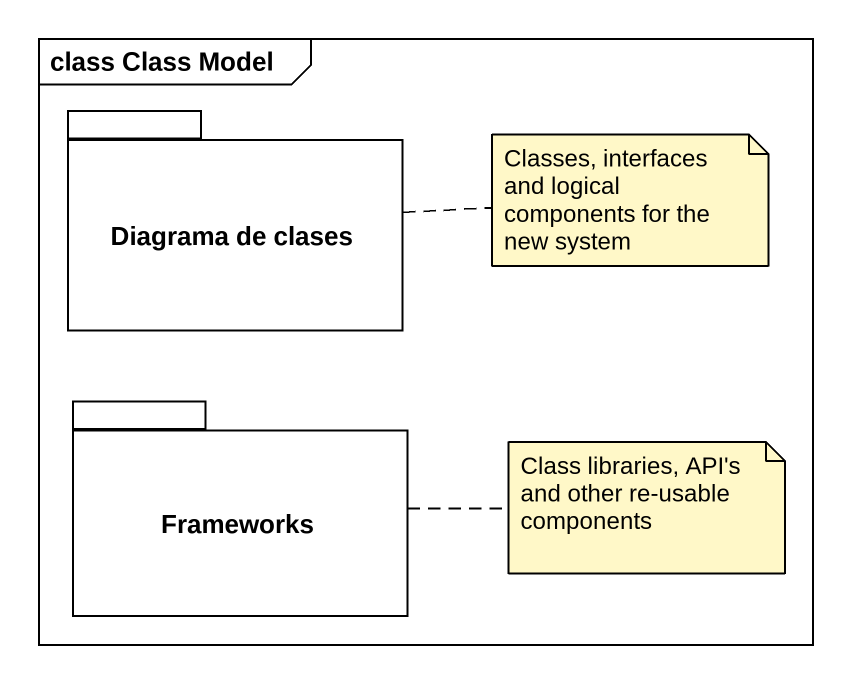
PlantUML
@startuml
mainframe class Class Model
package "Diagrama de clases" as Diagrama_de_clases {
}
package Frameworks {
}
note right of Diagrama_de_clases : Classes, interfaces and logical components for the new system
note right of Frameworks : Class libraries, API's and other re-usable components
@enduml
